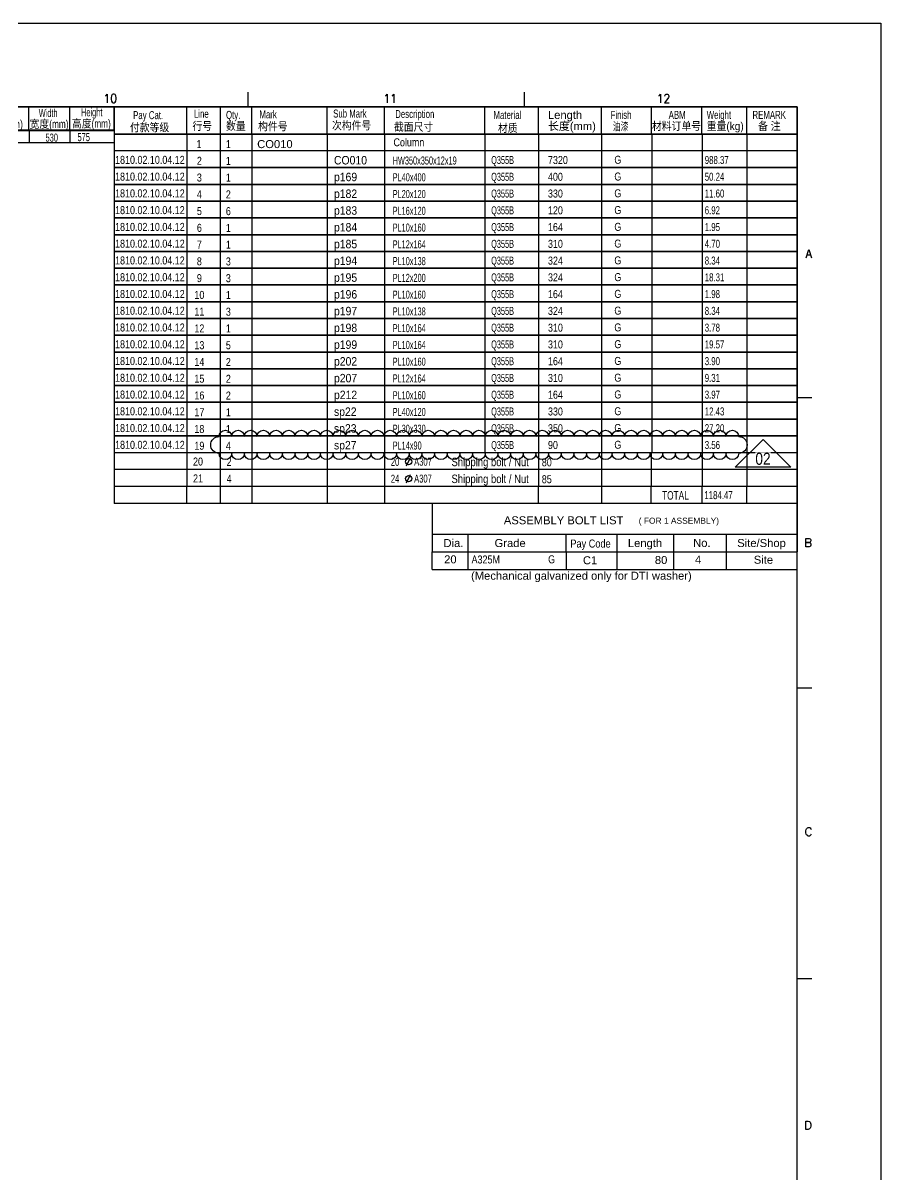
# Model space of a CAD drawing. Header units: millimetres. Extents: x -256 to 585, y -266 to 464.
# Drawn here: x 380.1 to 584.9, y 52.9 to 327.8 of the extents above; entities that cross this region are included whole.
import ezdxf

# ---------------------------------------------------------------- set-up
doc = ezdxf.new("R2010")
doc.units = ezdxf.units.MM
doc.styles.add('Arial', font='ARIAL.TTF', dxfattribs={"height": 0.2})
doc.styles.add('Arial Narrow', font='ARIALN.TTF', dxfattribs={"height": 0.2})

# ---------------------------------------------------------------- blocks, each defined once
blk = doc.blocks.new('Unknown-252070812-55923')
at = {"color": 7, "linetype": 'Continuous'}
for p, q in [((-256.15, 327.75), (584.85, 327.75)), ((584.85, 327.75), (584.85, -266.25)), ((399.99, 310.48), (400.23, 310.76)), ((400.23, 310.76), (400.23, 308.75)), ((401.45, 310.67), (401.29, 310.38)), ((401.69, 310.76), (401.45, 310.67)), ((401.86, 310.76), (401.69, 310.76)), ((402.1, 310.67), (401.86, 310.76)), ((402.26, 310.38), (402.1, 310.67)), ((433.83, 307.74), (433.83, 311.24)), ((466.79, 310.48), (467.03, 310.76)), ((467.03, 310.76), (467.03, 308.75)), ((468.41, 310.48), (468.66, 310.76)), ((468.66, 310.76), (468.66, 308.75)), ((499.83, 307.74), (499.83, 311.24)), ((531.99, 310.48), (532.24, 310.76)), ((532.24, 310.76), (532.24, 308.75)), ((533.38, 310.57), (533.46, 310.67)), ((533.46, 310.67), (533.62, 310.76)), ((533.62, 310.76), (533.95, 310.76)), ((533.95, 310.76), (534.11, 310.67)), ((534.11, 310.67), (534.19, 310.57)), ((399.82, 310.38), (399.99, 310.48)), ((401.29, 310.38), (401.21, 309.9)), ((401.21, 309.9), (401.21, 309.61)), ((401.21, 309.61), (401.29, 309.14)), ((401.29, 309.14), (401.45, 308.85)), ((401.45, 308.85), (401.69, 308.75)), ((401.69, 308.75), (401.86, 308.75)), ((401.86, 308.75), (402.1, 308.85)), ((402.1, 308.85), (402.26, 309.14)), ((402.35, 309.9), (402.26, 310.38)), ((402.26, 309.14), (402.35, 309.61)), ((402.35, 309.61), (402.35, 309.9)), ((466.62, 310.38), (466.79, 310.48)), ((468.25, 310.38), (468.41, 310.48)), ((531.83, 310.38), (531.99, 310.48)), ((534.03, 309.71), (533.21, 308.75)), ((533.21, 308.75), (534.35, 308.75)), ((533.3, 310.38), (533.38, 310.57)), ((533.3, 310.28), (533.3, 310.38)), ((534.19, 310), (534.03, 309.71)), ((534.19, 310.57), (534.27, 310.38)), ((534.27, 310.19), (534.19, 310)), ((534.27, 310.38), (534.27, 310.19)), ((-226.11, 307.74), (564.83, 307.74)), ((564.83, -246.9), (564.83, 307.74)), ((566.99, 271.75), (567.63, 273.75)), ((567.23, 272.42), (568.04, 272.42)), ((567.63, 273.75), (568.28, 271.75)), ((564.83, 238.4), (568.33, 238.4)), ((566.95, 202.75), (566.95, 204.77)), ((566.95, 204.77), (567.69, 204.77)), ((567.69, 203.81), (566.95, 203.81)), ((566.95, 203.81), (567.69, 203.81)), ((567.69, 204.77), (567.93, 204.68)), ((567.93, 203.91), (567.69, 203.81)), ((567.69, 203.81), (567.93, 203.72)), ((567.93, 204.68), (568.02, 204.58)), ((568.02, 204), (567.93, 203.91)), ((567.93, 203.72), (568.02, 203.62)), ((568.02, 204.58), (568.1, 204.39)), ((568.1, 204.2), (568.02, 204)), ((568.02, 203.62), (568.1, 203.43)), ((568.1, 204.39), (568.1, 204.2)), ((568.1, 203.43), (568.1, 203.14)), ((567.69, 202.75), (566.95, 202.75)), ((567.93, 202.85), (567.69, 202.75)), ((568.02, 202.95), (567.93, 202.85)), ((568.1, 203.14), (568.02, 202.95)), ((564.83, 169.08), (568.33, 169.08)), ((566.96, 135), (567.04, 135.29)), ((566.96, 134.52), (566.96, 135)), ((567.04, 135.29), (567.12, 135.49)), ((567.12, 135.49), (567.29, 135.68)), ((567.29, 135.68), (567.45, 135.77)), ((567.45, 135.77), (567.78, 135.77)), ((567.78, 135.77), (567.94, 135.68)), ((567.94, 135.68), (568.1, 135.49)), ((568.1, 135.49), (568.19, 135.29)), ((567.04, 134.23), (566.96, 134.52)), ((567.12, 134.04), (567.04, 134.23)), ((567.29, 133.85), (567.12, 134.04)), ((567.45, 133.75), (567.29, 133.85)), ((567.78, 133.75), (567.45, 133.75)), ((567.94, 133.85), (567.78, 133.75)), ((568.1, 134.04), (567.94, 133.85)), ((568.19, 134.23), (568.1, 134.04)), ((564.83, 99.75), (568.33, 99.75)), ((566.96, 63.75), (566.96, 65.75)), ((566.96, 65.75), (567.52, 65.75)), ((567.52, 63.75), (566.96, 63.75)), ((567.52, 65.75), (567.77, 65.66)), ((567.77, 63.85), (567.52, 63.75)), ((567.77, 65.66), (567.93, 65.47)), ((567.93, 64.04), (567.77, 63.85)), ((567.93, 65.47), (568.01, 65.27)), ((568.01, 64.23), (567.93, 64.04)), ((568.01, 65.27), (568.09, 64.99)), ((568.09, 64.51), (568.01, 64.23)), ((568.09, 64.99), (568.09, 64.51))]:
    blk.add_line(p, q, dxfattribs=at)
blk = doc.blocks.new('Cloud-252070812-54457')
at = {"color": 1, "linetype": 'Continuous'}
blk.add_lwpolyline([(426.92, 229.08, -1), (429.94, 229.08, -1), (432.97, 229.08, -1), (435.99, 229.08, -1), (439.02, 229.08, -1), (442.04, 229.08, -1), (445.07, 229.08, -1), (448.09, 229.08, -1), (451.12, 229.08, -1), (454.14, 229.08, -1), (457.16, 229.08, -1), (460.19, 229.08, -1), (463.21, 229.08, -1), (466.24, 229.08, -1), (469.26, 229.08, -1), (472.29, 229.08, -1), (475.31, 229.08, -1), (478.33, 229.08, -1), (481.36, 229.08, -1), (484.38, 229.08, -1), (487.41, 229.08, -1), (490.43, 229.08, -1), (493.46, 229.08, -1), (496.48, 229.08, -1), (499.51, 229.08, -1), (502.53, 229.08, -1), (505.55, 229.08, -1), (508.58, 229.08, -1), (511.6, 229.08, -1), (514.63, 229.08, -1), (517.65, 229.08, -1), (520.68, 229.08, -1), (523.7, 229.08, -1), (526.73, 229.08, -1), (529.75, 229.08, -1), (532.77, 229.08, -1), (535.8, 229.08, -1), (538.82, 229.08, -1), (541.85, 229.08, -1), (544.87, 229.08, -1), (547.9, 229.08, -1), (550.92, 229.08, -1), (550.92, 225.08, -1), (547.9, 225.08, -1), (544.87, 225.08, -1), (541.85, 225.08, -1), (538.82, 225.08, -1), (535.8, 225.08, -1), (532.77, 225.08, -1), (529.75, 225.08, -1), (526.73, 225.08, -1), (523.7, 225.08, -1), (520.68, 225.08, -1), (517.65, 225.08, -1), (514.63, 225.08, -1), (511.6, 225.08, -1), (508.58, 225.08, -1), (505.55, 225.08, -1), (502.53, 225.08, -1), (499.51, 225.08, -1), (496.48, 225.08, -1), (493.46, 225.08, -1), (490.43, 225.08, -1), (487.41, 225.08, -1), (484.38, 225.08, -1), (481.36, 225.08, -1), (478.33, 225.08, -1), (475.31, 225.08, -1), (472.29, 225.08, -1), (469.26, 225.08, -1), (466.24, 225.08, -1), (463.21, 225.08, -1), (460.19, 225.08, -1), (457.16, 225.08, -1), (454.14, 225.08, -1), (451.12, 225.08, -1), (448.09, 225.08, -1), (445.07, 225.08, -1), (442.04, 225.08, -1), (439.02, 225.08, -1), (435.99, 225.08, -1), (432.97, 225.08, -1), (429.94, 225.08, -1), (426.92, 225.08, -1), (426.92, 229.08)], format="xyb", close=True, dxfattribs=at)
blk = doc.blocks.new('Unknown-252070812-55926')
at = {"color": 7, "linetype": 'Continuous'}
for p, q in [((564.83, 307.74), (401.94, 307.74)), ((401.94, 301.25), (401.94, 307.74)), ((419.23, 301.25), (419.23, 307.74)), ((427.29, 301.25), (427.29, 307.74)), ((434.73, 301.25), (434.73, 307.74)), ((452.68, 301.25), (452.68, 307.74)), ((466.38, 301.25), (466.38, 307.74)), ((490.31, 301.25), (490.31, 307.74)), ((503.12, 301.25), (503.12, 307.74)), ((518.17, 301.25), (518.17, 307.74)), ((530.13, 301.25), (530.13, 307.74)), ((542.15, 301.25), (542.15, 307.74)), ((552.82, 301.25), (552.82, 307.74)), ((564.83, 307.74), (564.83, 301.25)), ((564.81, 301.25), (401.87, 301.25)), ((401.87, 301.25), (564.83, 301.24)), ((401.87, 301.25), (401.87, 297.25)), ((419.2, 301.25), (419.2, 297.25)), ((427.2, 301.25), (427.2, 297.25)), ((434.76, 301.25), (434.76, 297.25)), ((452.69, 301.25), (452.69, 297.25)), ((466.42, 301.25), (466.42, 297.25)), ((490.35, 301.25), (490.35, 297.25)), ((503.11, 301.25), (503.11, 297.25)), ((518.16, 301.25), (518.16, 297.25)), ((530.16, 301.25), (530.16, 297.25)), ((542.16, 301.25), (542.16, 297.25)), ((552.83, 301.25), (552.83, 297.25)), ((564.83, 301.25), (564.83, 297.25)), ((564.81, 297.25), (401.87, 297.25)), ((564.82, 297.25), (401.87, 297.25)), ((401.87, 297.25), (401.87, 293.25)), ((419.2, 297.25), (419.2, 293.25)), ((419.2, 297.25), (419.2, 293.25)), ((427.2, 297.25), (427.2, 293.25)), ((434.76, 297.25), (434.76, 293.25)), ((452.69, 297.25), (452.69, 293.25)), ((466.42, 297.25), (466.42, 293.25)), ((490.36, 297.25), (490.36, 293.25)), ((503.11, 297.25), (503.11, 293.25)), ((518.16, 297.25), (518.16, 293.25)), ((530.16, 297.25), (530.16, 293.25)), ((542.16, 297.25), (542.16, 293.25)), ((552.83, 297.25), (552.83, 293.25)), ((564.83, 297.25), (564.83, 293.25)), ((401.87, 293.25), (564.83, 293.25)), ((564.82, 293.25), (401.87, 293.25)), ((401.87, 293.25), (401.87, 289.25)), ((419.2, 293.25), (419.2, 289.25)), ((419.2, 293.25), (419.2, 289.25)), ((427.2, 293.25), (427.2, 289.25)), ((434.76, 293.25), (434.76, 289.25)), ((452.69, 293.25), (452.69, 289.25)), ((466.42, 293.25), (466.42, 289.25)), ((490.36, 293.25), (490.36, 289.25)), ((503.11, 293.25), (503.11, 289.25)), ((518.16, 293.25), (518.16, 289.25)), ((530.16, 293.25), (530.16, 289.25)), ((542.16, 293.25), (542.16, 289.25)), ((552.83, 293.25), (552.83, 289.25)), ((564.83, 293.25), (564.83, 289.25)), ((401.87, 289.25), (564.83, 289.25)), ((564.82, 289.25), (401.87, 289.25)), ((401.87, 289.25), (401.87, 285.25)), ((419.2, 289.25), (419.2, 285.25)), ((419.2, 289.25), (419.2, 285.25)), ((427.2, 289.25), (427.2, 285.25)), ((434.76, 289.25), (434.76, 285.25)), ((452.69, 289.25), (452.69, 285.25)), ((466.42, 289.25), (466.42, 285.25)), ((490.36, 289.25), (490.36, 285.25)), ((503.11, 289.25), (503.11, 285.25)), ((518.16, 289.25), (518.16, 285.25)), ((530.16, 289.25), (530.16, 285.25)), ((542.16, 289.25), (542.16, 285.25)), ((552.83, 289.25), (552.83, 285.25)), ((564.83, 289.25), (564.83, 285.25)), ((401.87, 285.25), (564.83, 285.25)), ((564.82, 285.25), (401.87, 285.25)), ((401.87, 285.25), (401.87, 281.25)), ((419.2, 285.25), (419.2, 281.25)), ((419.2, 285.25), (419.2, 281.25)), ((427.2, 285.25), (427.2, 281.25)), ((434.76, 285.25), (434.76, 281.25)), ((452.69, 285.25), (452.69, 281.25)), ((466.42, 285.25), (466.42, 281.25)), ((490.36, 285.25), (490.36, 281.25)), ((503.11, 285.25), (503.11, 281.25)), ((518.16, 285.25), (518.16, 281.25)), ((530.16, 285.25), (530.16, 281.25)), ((542.16, 285.25), (542.16, 281.25)), ((552.83, 285.25), (552.83, 281.25)), ((564.83, 285.25), (564.83, 281.25)), ((401.87, 281.25), (564.83, 281.25)), ((564.82, 281.25), (401.87, 281.25)), ((401.87, 281.25), (401.87, 277.25)), ((419.2, 281.25), (419.2, 277.25)), ((419.2, 281.25), (419.2, 277.25)), ((427.2, 281.25), (427.2, 277.25)), ((434.76, 281.25), (434.76, 277.25)), ((452.69, 281.25), (452.69, 277.25)), ((466.42, 281.25), (466.42, 277.25)), ((490.36, 281.25), (490.36, 277.25)), ((503.11, 281.25), (503.11, 277.25)), ((518.16, 281.25), (518.16, 277.25)), ((530.16, 281.25), (530.16, 277.25)), ((542.16, 281.25), (542.16, 277.25)), ((552.83, 281.25), (552.83, 277.25)), ((564.83, 281.25), (564.83, 277.25)), ((401.87, 277.25), (564.83, 277.25)), ((564.82, 277.25), (401.87, 277.25)), ((401.87, 277.25), (401.87, 273.25)), ((419.2, 277.25), (419.2, 273.25)), ((419.2, 277.25), (419.2, 273.25)), ((427.2, 277.25), (427.2, 273.25)), ((434.76, 277.25), (434.76, 273.25)), ((452.69, 277.25), (452.69, 273.25)), ((466.42, 277.25), (466.42, 273.25)), ((490.36, 277.25), (490.36, 273.25)), ((503.11, 277.25), (503.11, 273.25)), ((518.16, 277.25), (518.16, 273.25)), ((530.16, 277.25), (530.16, 273.25)), ((542.16, 277.25), (542.16, 273.25)), ((552.83, 277.25), (552.83, 273.25)), ((564.83, 277.25), (564.83, 273.25)), ((401.87, 273.25), (564.83, 273.25)), ((564.82, 273.25), (401.87, 273.25)), ((401.87, 273.25), (401.87, 269.25)), ((419.2, 273.25), (419.2, 269.25)), ((419.2, 273.25), (419.2, 269.25)), ((427.2, 273.25), (427.2, 269.25)), ((434.76, 273.25), (434.76, 269.25)), ((452.69, 273.25), (452.69, 269.25)), ((466.42, 273.25), (466.42, 269.25)), ((490.36, 273.25), (490.36, 269.25)), ((503.11, 273.25), (503.11, 269.25)), ((518.16, 273.25), (518.16, 269.25)), ((530.16, 273.25), (530.16, 269.25)), ((542.16, 273.25), (542.16, 269.25)), ((552.83, 273.25), (552.83, 269.25)), ((564.83, 273.25), (564.83, 269.25)), ((401.87, 269.25), (564.83, 269.25)), ((564.82, 269.25), (401.87, 269.25)), ((401.87, 269.25), (401.87, 265.25)), ((419.2, 269.25), (419.2, 265.25)), ((419.2, 269.25), (419.2, 265.25)), ((427.2, 269.25), (427.2, 265.25)), ((434.76, 269.25), (434.76, 265.25)), ((452.69, 269.25), (452.69, 265.25)), ((466.42, 269.25), (466.42, 265.25)), ((490.36, 269.25), (490.36, 265.25)), ((503.11, 269.25), (503.11, 265.25)), ((518.16, 269.25), (518.16, 265.25)), ((530.16, 269.25), (530.16, 265.25)), ((542.16, 269.25), (542.16, 265.25)), ((552.83, 269.25), (552.83, 265.25)), ((564.83, 269.25), (564.83, 265.25)), ((401.87, 265.25), (564.83, 265.25)), ((564.82, 265.25), (401.87, 265.25)), ((401.87, 265.25), (401.87, 261.25)), ((419.2, 265.25), (419.2, 261.25)), ((419.2, 265.25), (419.2, 261.25)), ((427.2, 265.25), (427.2, 261.25)), ((434.76, 265.25), (434.76, 261.25)), ((452.69, 265.25), (452.69, 261.25)), ((466.42, 265.25), (466.42, 261.25)), ((490.36, 265.25), (490.36, 261.25)), ((503.11, 265.25), (503.11, 261.25)), ((518.16, 265.25), (518.16, 261.25)), ((530.16, 265.25), (530.16, 261.25)), ((542.16, 265.25), (542.16, 261.25)), ((552.83, 265.25), (552.83, 261.25)), ((564.83, 265.25), (564.83, 261.25)), ((401.87, 261.25), (564.83, 261.25)), ((564.82, 261.25), (401.87, 261.25)), ((401.87, 261.25), (401.87, 257.25)), ((419.2, 261.25), (419.2, 257.25)), ((419.2, 261.25), (419.2, 257.25)), ((427.2, 261.25), (427.2, 257.25)), ((434.76, 261.25), (434.76, 257.25)), ((452.69, 261.25), (452.69, 257.25)), ((466.42, 261.25), (466.42, 257.25)), ((490.36, 261.25), (490.36, 257.25)), ((503.11, 261.25), (503.11, 257.25)), ((518.16, 261.25), (518.16, 257.25)), ((530.16, 261.25), (530.16, 257.25)), ((542.16, 261.25), (542.16, 257.25)), ((552.83, 261.25), (552.83, 257.25)), ((564.83, 261.25), (564.83, 257.25)), ((401.87, 257.25), (564.83, 257.25)), ((564.82, 257.25), (401.87, 257.25)), ((401.87, 257.25), (401.87, 253.25)), ((419.2, 257.25), (419.2, 253.25)), ((419.2, 257.25), (419.2, 253.25)), ((427.2, 257.25), (427.2, 253.25)), ((434.76, 257.25), (434.76, 253.25)), ((452.69, 257.25), (452.69, 253.25)), ((466.42, 257.25), (466.42, 253.25)), ((490.36, 257.25), (490.36, 253.25)), ((503.11, 257.25), (503.11, 253.25)), ((518.16, 257.25), (518.16, 253.25)), ((530.16, 257.25), (530.16, 253.25)), ((542.16, 257.25), (542.16, 253.25)), ((552.83, 257.25), (552.83, 253.25)), ((564.83, 257.25), (564.83, 253.25)), ((401.87, 253.25), (564.83, 253.25)), ((564.82, 253.25), (401.87, 253.25)), ((401.87, 253.25), (401.87, 249.25)), ((419.2, 253.25), (419.2, 249.25)), ((419.2, 253.25), (419.2, 249.25)), ((427.2, 253.25), (427.2, 249.25)), ((434.76, 253.25), (434.76, 249.25)), ((452.69, 253.25), (452.69, 249.25)), ((466.42, 253.25), (466.42, 249.25)), ((490.36, 253.25), (490.36, 249.25)), ((503.11, 253.25), (503.11, 249.25)), ((518.16, 253.25), (518.16, 249.25)), ((530.16, 253.25), (530.16, 249.25)), ((542.16, 253.25), (542.16, 249.25)), ((552.83, 253.25), (552.83, 249.25)), ((564.83, 253.25), (564.83, 249.25)), ((401.87, 249.25), (564.83, 249.25)), ((564.82, 249.25), (401.87, 249.25)), ((401.87, 249.25), (401.87, 245.25)), ((419.2, 249.25), (419.2, 245.25)), ((419.2, 249.25), (419.2, 245.25)), ((427.2, 249.25), (427.2, 245.25)), ((434.76, 249.25), (434.76, 245.25)), ((452.69, 249.25), (452.69, 245.25)), ((466.42, 249.25), (466.42, 245.25)), ((490.36, 249.25), (490.36, 245.25)), ((503.11, 249.25), (503.11, 245.25)), ((518.16, 249.25), (518.16, 245.25)), ((530.16, 249.25), (530.16, 245.25)), ((542.16, 249.25), (542.16, 245.25)), ((552.83, 249.25), (552.83, 245.25)), ((564.83, 249.25), (564.83, 245.25)), ((401.87, 245.25), (564.83, 245.25)), ((564.82, 245.25), (401.87, 245.25)), ((401.87, 245.25), (401.87, 241.25)), ((419.2, 245.25), (419.2, 241.25)), ((419.2, 245.25), (419.2, 241.25)), ((427.2, 245.25), (427.2, 241.25)), ((434.76, 245.25), (434.76, 241.25)), ((452.69, 245.25), (452.69, 241.25)), ((466.42, 245.25), (466.42, 241.25)), ((490.36, 245.25), (490.36, 241.25)), ((503.11, 245.25), (503.11, 241.25)), ((518.16, 245.25), (518.16, 241.25)), ((530.16, 245.25), (530.16, 241.25)), ((542.16, 245.25), (542.16, 241.25)), ((552.83, 245.25), (552.83, 241.25)), ((564.83, 245.25), (564.83, 241.25)), ((401.87, 241.25), (564.83, 241.25)), ((564.82, 241.25), (401.87, 241.25)), ((401.87, 241.25), (401.87, 237.25)), ((419.2, 241.25), (419.2, 237.25)), ((419.2, 241.25), (419.2, 237.25)), ((427.2, 241.25), (427.2, 237.25)), ((434.76, 241.25), (434.76, 237.25)), ((452.69, 241.25), (452.69, 237.25)), ((466.42, 241.25), (466.42, 237.25)), ((490.36, 241.25), (490.36, 237.25)), ((503.11, 241.25), (503.11, 237.25)), ((518.16, 241.25), (518.16, 237.25)), ((530.16, 241.25), (530.16, 237.25)), ((542.16, 241.25), (542.16, 237.25)), ((552.83, 241.25), (552.83, 237.25)), ((564.83, 241.25), (564.83, 237.25)), ((401.87, 237.25), (564.83, 237.25)), ((564.82, 237.25), (401.87, 237.25)), ((401.87, 237.25), (401.87, 233.25)), ((419.2, 237.25), (419.2, 233.25)), ((419.2, 237.25), (419.2, 233.25)), ((427.2, 237.25), (427.2, 233.25)), ((434.76, 237.25), (434.76, 233.25)), ((452.69, 237.25), (452.69, 233.25)), ((466.42, 237.25), (466.42, 233.25)), ((490.36, 237.25), (490.36, 233.25)), ((503.11, 237.25), (503.11, 233.25)), ((518.16, 237.25), (518.16, 233.25)), ((530.16, 237.25), (530.16, 233.25)), ((542.16, 237.25), (542.16, 233.25)), ((552.83, 237.25), (552.83, 233.25)), ((564.83, 237.25), (564.83, 233.25)), ((401.87, 233.25), (564.83, 233.25)), ((564.82, 233.25), (401.87, 233.25)), ((401.87, 233.25), (401.87, 229.25)), ((419.2, 233.25), (419.2, 229.25)), ((419.2, 233.25), (419.2, 229.25)), ((427.2, 233.25), (427.2, 229.25)), ((434.76, 233.25), (434.76, 229.25)), ((452.69, 233.25), (452.69, 229.25)), ((466.42, 233.25), (466.42, 229.25)), ((490.36, 233.25), (490.36, 229.25)), ((503.11, 233.25), (503.11, 229.25)), ((518.16, 233.25), (518.16, 229.25)), ((530.16, 233.25), (530.16, 229.25)), ((542.16, 233.25), (542.16, 229.25)), ((552.83, 233.25), (552.83, 229.25)), ((564.83, 233.25), (564.83, 229.25)), ((401.87, 229.25), (564.83, 229.25)), ((564.82, 229.25), (401.87, 229.25)), ((401.87, 229.25), (401.87, 225.25)), ((419.2, 229.25), (419.2, 225.25)), ((419.2, 229.25), (419.2, 225.25)), ((427.2, 229.25), (427.2, 225.25)), ((434.76, 229.25), (434.76, 225.25)), ((452.69, 229.25), (452.69, 225.25)), ((466.42, 229.25), (466.42, 225.25)), ((490.36, 229.25), (490.36, 225.25)), ((503.11, 229.25), (503.11, 225.25)), ((518.16, 229.25), (518.16, 225.25)), ((530.16, 229.25), (530.16, 225.25)), ((542.16, 229.25), (542.16, 225.25)), ((552.83, 229.25), (552.83, 225.25)), ((564.83, 229.25), (564.83, 225.25)), ((401.87, 225.25), (564.83, 225.25)), ((401.87, 225.25), (401.87, 221.22)), ((419.2, 225.25), (419.2, 221.22)), ((427.2, 225.25), (427.2, 221.22)), ((434.76, 225.25), (434.76, 221.22)), ((452.69, 225.25), (452.69, 221.22)), ((466.42, 225.25), (466.42, 221.22)), ((471.67, 222.07), (472.59, 224.09)), ((503.11, 225.25), (503.11, 221.22)), ((518.16, 225.25), (518.16, 221.22)), ((530.01, 225.22), (530.01, 221.22)), ((542.16, 225.25), (542.16, 221.22)), ((552.83, 225.25), (552.83, 221.22)), ((564.83, 225.25), (564.83, 221.22)), ((564.83, 221.22), (401.87, 221.22)), ((401.87, 221.22), (401.87, 217.19)), ((419.2, 221.22), (419.2, 217.19)), ((427.2, 221.22), (427.2, 217.19)), ((434.76, 221.22), (434.76, 217.19)), ((452.69, 221.22), (452.69, 217.19)), ((466.42, 221.22), (466.42, 217.19)), ((471.67, 218.04), (472.59, 220.06)), ((503.11, 221.22), (503.11, 217.19)), ((518.16, 221.22), (518.16, 217.19)), ((530.01, 221.19), (530.01, 217.19)), ((542.16, 221.22), (542.16, 217.19)), ((552.83, 221.22), (552.83, 217.19)), ((564.83, 221.22), (564.83, 217.19)), ((401.86, 217.19), (401.86, 213.11)), ((564.76, 217.19), (401.86, 217.19)), ((564.83, 217.19), (401.87, 217.19)), ((419.19, 217.19), (419.19, 213.11)), ((427.19, 217.19), (427.19, 213.11)), ((434.78, 217.18), (434.78, 213.11)), ((452.74, 217.18), (452.74, 213.11)), ((466.41, 217.18), (466.41, 213.11)), ((503.07, 217.19), (503.07, 213.11)), ((518.15, 217.18), (518.15, 213.11)), ((529.97, 217.19), (529.97, 213.19)), ((542.15, 217.19), (542.15, 213.11)), ((552.81, 217.19), (552.81, 213.11)), ((564.83, 217.19), (564.83, 213.11)), ((564.75, 213.11), (401.86, 213.11))]:
    blk.add_line(p, q, dxfattribs=at)
for centre in [(472.15, 223.07), (472.15, 219.04)]:
    blk.add_circle(centre, 0.749, dxfattribs=at)
at = {"color": 3, "style": 'Arial'}
for s, height, width, p in [('Pay Cat.', 1.91, 0.7, (406.42, 304.82)), ('Line', 1.91, 0.7, (420.92, 305.14)), ('Qty.', 1.91, 0.7, (428.58, 304.88)), ('Mark', 1.91, 0.7, (436.55, 305)), ('Sub Mark', 1.91, 0.7, (454.14, 305.2)), ('Description', 1.9102, 0.7, (468.95, 305.09)), ('ABM', 1.91, 0.7, (534.2, 304.88)), ('Weight', 1.91, 0.7, (543.28, 304.88)), ('REMARK', 1.91, 0.7, (554.2, 304.88)), ('行号', 1.91, 0.9, (420.58, 302.21)), ('数量', 1.91, 0.9, (428.58, 302.21)), ('构件号', 1.91, 0.9, (436.23, 302.15)), ('次构件号', 1.91, 0.9, (453.87, 302.36)), ('截面尺寸', 1.91, 0.9, (468.65, 302.02)), ('材料订单号', 1.91, 0.9, (530.2, 302.21)), ('重量(kg)', 1.91, 0.9, (543.28, 302.21)), ('备 注', 1.91, 0.9, (555.54, 302.21))]:
    blk.add_text(s, height=height, dxfattribs=dict(at, width=width)).set_placement(p)
at = {"color": 3, "linetype": 'Continuous'}
for s, height, style, width, p in [('Material', 1.91, 'Arial', 0.7, (492.4, 304.86)), ('Finish', 1.91, 'Arial', 0.7, (520.34, 304.87)), ('付款等级', 1.91, 'Arial', 0.9, (405.66, 301.91)), ('材质', 1.91, 'Arial', 0.9, (493.47, 301.74)), ('油漆', 1.91, 'Arial', 0.7, (520.88, 302.13)), ('1', 1.91, 'Arial', 0.8, (421.54, 297.91)), ('1', 1.91, 'Arial', 0.8, (428.54, 297.91)), ('Column', 1.91, 'Arial', 0.8, (468.54, 298.34)), ('1810.02.10.04.12', 1.9102, 'Arial', 0.8, (402.11, 294.15)), ('2', 1.91, 'Arial', 0.8, (421.63, 293.93)), ('1', 1.91, 'Arial', 0.8, (428.54, 293.91)), ('CO010', 2.022, 'Arial', 0.88, (454.34, 294.01)), ('HW350x350x12x19', 1.9089, 'Arial Narrow', 0.8, (468.35, 293.99)), ('Q355B', 1.91, 'Arial', 0.6, (491.85, 294.11)), ('7320', 1.91, 'Arial', 0.8, (505.4, 294.11)), ('G', 1.91, 'Arial', 0.8, (521.24, 294.17)), ('988.37', 1.91, 'Arial', 0.7, (542.81, 294.12)), ('1810.02.10.04.12', 1.9102, 'Arial', 0.8, (402.11, 290.15)), ('3', 1.91, 'Arial', 0.8, (421.63, 289.93)), ('1', 1.91, 'Arial', 0.8, (428.54, 289.91)), ('p169', 2.022, 'Arial', 0.88, (454.34, 290.01)), ('PL40x400', 1.909, 'Arial Narrow', 0.8, (468.35, 289.99)), ('Q355B', 1.91, 'Arial', 0.6, (491.85, 290.11)), ('400', 1.91, 'Arial', 0.8, (505.4, 290.11)), ('G', 1.91, 'Arial', 0.8, (521.24, 290.17)), ('50.24', 1.91, 'Arial', 0.7, (542.81, 290.12)), ('1810.02.10.04.12', 1.9102, 'Arial', 0.8, (402.11, 286.15)), ('4', 1.91, 'Arial', 0.8, (421.63, 285.93)), ('2', 1.91, 'Arial', 0.8, (428.54, 285.91)), ('p182', 2.022, 'Arial', 0.88, (454.34, 286.01)), ('PL20x120', 1.909, 'Arial Narrow', 0.8, (468.35, 285.99)), ('Q355B', 1.91, 'Arial', 0.6, (491.85, 286.11)), ('330', 1.91, 'Arial', 0.8, (505.4, 286.11)), ('G', 1.91, 'Arial', 0.8, (521.24, 286.17)), ('11.60', 1.91, 'Arial', 0.7, (542.81, 286.12)), ('1810.02.10.04.12', 1.9102, 'Arial', 0.8, (402.11, 282.15)), ('5', 1.91, 'Arial', 0.8, (421.63, 281.93)), ('6', 1.91, 'Arial', 0.8, (428.54, 281.91)), ('p183', 2.022, 'Arial', 0.88, (454.34, 282.01)), ('PL16x120', 1.909, 'Arial Narrow', 0.8, (468.35, 281.99)), ('Q355B', 1.91, 'Arial', 0.6, (491.85, 282.11)), ('120', 1.91, 'Arial', 0.8, (505.4, 282.11)), ('G', 1.91, 'Arial', 0.8, (521.24, 282.17)), ('6.92', 1.91, 'Arial', 0.7, (542.81, 282.12)), ('1810.02.10.04.12', 1.9102, 'Arial', 0.8, (402.11, 278.15)), ('6', 1.91, 'Arial', 0.8, (421.63, 277.93)), ('1', 1.91, 'Arial', 0.8, (428.54, 277.91)), ('p184', 2.022, 'Arial', 0.88, (454.34, 278.01)), ('PL10x160', 1.909, 'Arial Narrow', 0.8, (468.35, 277.99)), ('Q355B', 1.91, 'Arial', 0.6, (491.85, 278.11)), ('164', 1.91, 'Arial', 0.8, (505.4, 278.11)), ('G', 1.91, 'Arial', 0.8, (521.24, 278.17)), ('1.95', 1.91, 'Arial', 0.7, (542.81, 278.12)), ('1810.02.10.04.12', 1.9102, 'Arial', 0.8, (402.11, 274.15)), ('7', 1.91, 'Arial', 0.8, (421.63, 273.93)), ('1', 1.91, 'Arial', 0.8, (428.54, 273.91)), ('p185', 2.022, 'Arial', 0.88, (454.34, 274.01)), ('PL12x164', 1.909, 'Arial Narrow', 0.8, (468.35, 273.99)), ('Q355B', 1.91, 'Arial', 0.6, (491.85, 274.11)), ('310', 1.91, 'Arial', 0.8, (505.4, 274.11)), ('G', 1.91, 'Arial', 0.8, (521.24, 274.17)), ('4.70', 1.91, 'Arial', 0.7, (542.81, 274.12)), ('1810.02.10.04.12', 1.9102, 'Arial', 0.8, (402.11, 270.15)), ('8', 1.91, 'Arial', 0.8, (421.63, 269.93)), ('3', 1.91, 'Arial', 0.8, (428.54, 269.91)), ('p194', 2.022, 'Arial', 0.88, (454.34, 270.01)), ('PL10x138', 1.909, 'Arial Narrow', 0.8, (468.35, 269.99)), ('Q355B', 1.91, 'Arial', 0.6, (491.85, 270.11)), ('324', 1.91, 'Arial', 0.8, (505.4, 270.11)), ('G', 1.91, 'Arial', 0.8, (521.24, 270.17)), ('8.34', 1.91, 'Arial', 0.7, (542.81, 270.12)), ('1810.02.10.04.12', 1.9102, 'Arial', 0.8, (402.11, 266.15)), ('9', 1.91, 'Arial', 0.8, (421.63, 265.93)), ('3', 1.91, 'Arial', 0.8, (428.54, 265.91)), ('p195', 2.022, 'Arial', 0.88, (454.34, 266.01)), ('PL12x200', 1.909, 'Arial Narrow', 0.8, (468.35, 265.99)), ('Q355B', 1.91, 'Arial', 0.6, (491.85, 266.11)), ('324', 1.91, 'Arial', 0.8, (505.4, 266.11)), ('G', 1.91, 'Arial', 0.8, (521.24, 266.17)), ('18.31', 1.91, 'Arial', 0.7, (542.81, 266.12)), ('1810.02.10.04.12', 1.9102, 'Arial', 0.8, (402.11, 262.15)), ('p196', 2.022, 'Arial', 0.88, (454.34, 262.01)), ('PL10x160', 1.909, 'Arial Narrow', 0.8, (468.35, 261.99)), ('Q355B', 1.91, 'Arial', 0.6, (491.85, 262.11)), ('164', 1.91, 'Arial', 0.8, (505.4, 262.11)), ('G', 1.91, 'Arial', 0.8, (521.24, 262.17)), ('1.98', 1.91, 'Arial', 0.7, (542.81, 262.12)), ('10', 1.91, 'Arial', 0.8, (421.04, 261.93)), ('1', 1.91, 'Arial', 0.8, (428.54, 261.91)), ('1810.02.10.04.12', 1.9102, 'Arial', 0.8, (402.11, 258.15)), ('11', 1.91, 'Arial', 0.8, (421.04, 257.93)), ('3', 1.91, 'Arial', 0.8, (428.54, 257.91)), ('p197', 2.022, 'Arial', 0.88, (454.34, 258.01)), ('PL10x138', 1.909, 'Arial Narrow', 0.8, (468.35, 257.99)), ('Q355B', 1.91, 'Arial', 0.6, (491.85, 258.11)), ('324', 1.91, 'Arial', 0.8, (505.4, 258.11)), ('G', 1.91, 'Arial', 0.8, (521.24, 258.17)), ('8.34', 1.91, 'Arial', 0.7, (542.81, 258.12)), ('1810.02.10.04.12', 1.9102, 'Arial', 0.8, (402.11, 254.15)), ('12', 1.91, 'Arial', 0.8, (421.04, 253.93)), ('1', 1.91, 'Arial', 0.8, (428.54, 253.91)), ('p198', 2.022, 'Arial', 0.88, (454.34, 254.01)), ('PL10x164', 1.909, 'Arial Narrow', 0.8, (468.35, 253.99)), ('Q355B', 1.91, 'Arial', 0.6, (491.85, 254.11)), ('310', 1.91, 'Arial', 0.8, (505.4, 254.11)), ('G', 1.91, 'Arial', 0.8, (521.24, 254.17)), ('3.78', 1.91, 'Arial', 0.7, (542.81, 254.12)), ('1810.02.10.04.12', 1.9102, 'Arial', 0.8, (402.11, 250.15)), ('13', 1.91, 'Arial', 0.8, (421.04, 249.93)), ('5', 1.91, 'Arial', 0.8, (428.54, 249.91)), ('p199', 2.022, 'Arial', 0.88, (454.34, 250.01)), ('PL10x164', 1.909, 'Arial Narrow', 0.8, (468.35, 249.99)), ('Q355B', 1.91, 'Arial', 0.6, (491.85, 250.11)), ('310', 1.91, 'Arial', 0.8, (505.4, 250.11)), ('G', 1.91, 'Arial', 0.8, (521.24, 250.17)), ('19.57', 1.91, 'Arial', 0.7, (542.81, 250.12)), ('1810.02.10.04.12', 1.9102, 'Arial', 0.8, (402.11, 246.15)), ('14', 1.91, 'Arial', 0.8, (421.04, 245.93)), ('2', 1.91, 'Arial', 0.8, (428.54, 245.91)), ('p202', 2.022, 'Arial', 0.88, (454.34, 246.01)), ('PL10x160', 1.909, 'Arial Narrow', 0.8, (468.35, 245.99)), ('Q355B', 1.91, 'Arial', 0.6, (491.85, 246.11)), ('164', 1.91, 'Arial', 0.8, (505.4, 246.11)), ('G', 1.91, 'Arial', 0.8, (521.24, 246.17)), ('3.90', 1.91, 'Arial', 0.7, (542.81, 246.12)), ('1810.02.10.04.12', 1.9102, 'Arial', 0.8, (402.11, 242.15)), ('15', 1.91, 'Arial', 0.8, (421.04, 241.93)), ('2', 1.91, 'Arial', 0.8, (428.54, 241.91)), ('p207', 2.022, 'Arial', 0.88, (454.34, 242.01)), ('PL12x164', 1.909, 'Arial Narrow', 0.8, (468.35, 241.99)), ('Q355B', 1.91, 'Arial', 0.6, (491.85, 242.11)), ('310', 1.91, 'Arial', 0.8, (505.4, 242.11)), ('G', 1.91, 'Arial', 0.8, (521.24, 242.17)), ('9.31', 1.91, 'Arial', 0.7, (542.81, 242.12)), ('1810.02.10.04.12', 1.9102, 'Arial', 0.8, (402.11, 238.15)), ('16', 1.91, 'Arial', 0.8, (421.04, 237.93)), ('2', 1.91, 'Arial', 0.8, (428.54, 237.91)), ('p212', 2.022, 'Arial', 0.88, (454.34, 238.01)), ('PL10x160', 1.909, 'Arial Narrow', 0.8, (468.35, 237.99)), ('Q355B', 1.91, 'Arial', 0.6, (491.85, 238.11)), ('164', 1.91, 'Arial', 0.8, (505.4, 238.11)), ('G', 1.91, 'Arial', 0.8, (521.24, 238.17)), ('3.97', 1.91, 'Arial', 0.7, (542.81, 238.12)), ('1810.02.10.04.12', 1.9102, 'Arial', 0.8, (402.11, 234.15)), ('17', 1.91, 'Arial', 0.8, (421.04, 233.93)), ('1', 1.91, 'Arial', 0.8, (428.54, 233.91)), ('sp22', 2.022, 'Arial', 0.88, (454.34, 234.01)), ('PL40x120', 1.909, 'Arial Narrow', 0.8, (468.35, 233.99)), ('Q355B', 1.91, 'Arial', 0.6, (491.85, 234.11)), ('330', 1.91, 'Arial', 0.8, (505.4, 234.11)), ('G', 1.91, 'Arial', 0.8, (521.24, 234.17)), ('12.43', 1.91, 'Arial', 0.7, (542.81, 234.12)), ('1810.02.10.04.12', 1.9102, 'Arial', 0.8, (402.11, 230.15)), ('18', 1.91, 'Arial', 0.8, (421.04, 229.93)), ('1', 1.91, 'Arial', 0.8, (428.54, 229.91)), ('sp23', 2.022, 'Arial', 0.88, (454.34, 230.01)), ('PL30x330', 1.909, 'Arial Narrow', 0.8, (468.35, 229.99)), ('Q355B', 1.91, 'Arial', 0.6, (491.85, 230.11)), ('350', 1.91, 'Arial', 0.8, (505.4, 230.11)), ('G', 1.91, 'Arial', 0.8, (521.24, 230.17)), ('27.20', 1.91, 'Arial', 0.7, (542.81, 230.12)), ('1810.02.10.04.12', 1.9102, 'Arial', 0.8, (402.11, 226.15)), ('19', 1.91, 'Arial', 0.8, (421.04, 225.93)), ('4', 1.91, 'Arial', 0.8, (428.54, 225.91)), ('sp27', 2.022, 'Arial', 0.88, (454.34, 226.01)), ('PL14x90', 1.909, 'Arial Narrow', 0.8, (468.35, 225.99)), ('Q355B', 1.91, 'Arial', 0.6, (491.85, 226.11)), ('90', 1.91, 'Arial', 0.8, (505.4, 226.11)), ('G', 1.91, 'Arial', 0.8, (521.24, 226.17)), ('3.56', 1.91, 'Arial', 0.7, (542.81, 226.12)), ('20', 1.91, 'Arial', 0.8, (420.71, 222.16)), ('2', 1.91, 'Arial', 0.8, (428.73, 222.09)), ('20', 1.91, 'Arial', 0.65, (467.91, 222.09)), ('A307', 1.91, 'Arial', 0.65, (473.47, 222.12)), ('Shipping bolt / Nut', 2.0216, 'Arial', 0.8, (482.38, 222.01)), ('80', 1.91, 'Arial', 0.8, (503.93, 221.97)), ('21', 1.91, 'Arial', 0.8, (420.71, 218.13)), ('4', 1.91, 'Arial', 0.8, (428.73, 218.06)), ('24', 1.91, 'Arial', 0.65, (467.91, 218.06)), ('A307', 1.91, 'Arial', 0.65, (473.47, 218.09)), ('Shipping bolt / Nut', 2.0216, 'Arial', 0.8, (482.38, 217.98)), ('85', 1.91, 'Arial', 0.8, (503.93, 217.94)), ('TOTAL', 2.022, 'Arial', 0.7, (532.63, 214.03)), ('1184.47', 1.91, 'Arial', 0.7, (542.72, 214.14))]:
    blk.add_text(s, height=height, dxfattribs=dict(at, style=style, width=width)).set_placement(p)
at = {"color": 3, "style": 'Arial'}
for s, p in [('Length', (505.4, 304.87)), ('长度(mm)', (505.4, 302.2))]:
    blk.add_text(s, height=1.91, dxfattribs=at).set_placement(p)
at = {"color": 3, "linetype": 'Continuous', "style": 'Arial'}
blk.add_text('CO010', height=1.91, dxfattribs=at).set_placement((436.02, 297.91))
blk = doc.blocks.new('Unknown-252070812-55928')
at = {"color": 7, "linetype": 'Continuous'}
for p, q in [((477.73, 213.11), (477.73, 201.57)), ((564.83, 213.11), (564.83, 201.57)), ((477.73, 205.76), (564.83, 205.76)), ((486.34, 201.57), (486.34, 205.76)), ((509.75, 201.57), (509.75, 205.77)), ((521.91, 201.57), (521.91, 205.76)), ((535.33, 205.76), (535.33, 201.57)), ((547.9, 205.76), (547.9, 201.57)), ((477.73, 201.57), (564.83, 201.57)), ((477.74, 197.37), (477.74, 201.57)), ((486.34, 197.36), (486.34, 201.55)), ((509.79, 197.36), (509.79, 201.55)), ((521.91, 197.36), (521.91, 201.55)), ((535.33, 201.55), (535.33, 197.36)), ((547.9, 201.55), (547.9, 197.36)), ((564.82, 201.55), (564.82, 197.36)), ((477.73, 197.36), (564.83, 197.36))]:
    blk.add_line(p, q, dxfattribs=at)
at = {"color": 7, "style": 'Arial'}
blk.add_text('ASSEMBLY BOLT LIST', height=1.9143, dxfattribs=at).set_placement((494.87, 208.14))
at = {"color": 7, "linetype": 'Continuous'}
for s, height, style, p in [('( FOR 1 ASSEMBLY)', 1.4358, 'Arial', (527.05, 208.28)), ('Dia.', 1.914, 'Arial', (480.47, 202.71)), ('Grade', 1.914, 'Arial', (492.66, 202.71)), ('Pay Code', 1.909, 'Arial Narrow', (510.75, 202.59)), ('Length', 1.914, 'Arial', (524.47, 202.71)), ('No.', 1.914, 'Arial', (540.04, 202.74)), ('Site/Shop', 1.914, 'Arial', (550.56, 202.72)), ('C1', 1.914, 'Arial', (513.74, 198.6)), ('(Mechanical galvanized only for DTI washer)', 1.9102, 'Arial', (487.05, 194.92))]:
    blk.add_text(s, height=height, dxfattribs=dict(at, style=style)).set_placement(p)
at = {"color": 8, "linetype": 'Continuous', "style": 'Arial'}
for s, p in [('20', (480.63, 198.82)), ('4', (540.48, 198.77)), ('Site', (554.52, 198.73)), ('80', (530.91, 198.67))]:
    blk.add_text(s, height=1.91, dxfattribs=at).set_placement(p)
at = {"color": 8, "linetype": 'Continuous', "style": 'Arial', "width": 0.8}
for s, p in [('A325M', (487.17, 198.79)), ('G', (505.44, 198.83))]:
    blk.add_text(s, height=1.91, dxfattribs=at).set_placement(p)
blk = doc.blocks.new('Unknown-252070812-55932')
at = {"color": 7, "linetype": 'Continuous'}
for p, q in [((368.84, 302.16), (368.84, 307.74)), ((401.87, 307.74), (368.84, 307.74)), ((381.56, 302.16), (381.56, 307.74)), ((391.33, 302.15), (391.33, 307.73)), ((401.87, 302.16), (401.87, 307.74)), ((401.87, 302.16), (368.84, 302.16)), ((368.84, 302.14), (401.87, 302.14)), ((368.84, 302.14), (368.84, 299.14)), ((381.6, 302.14), (381.6, 299.14)), ((391.33, 302.14), (391.33, 299.14)), ((401.87, 302.14), (401.87, 299.14)), ((401.87, 299.14), (368.84, 299.14))]:
    blk.add_line(p, q, dxfattribs=at)
at = {"color": 3, "style": 'Arial Narrow'}
for s, p in [('Length', (371.62, 305.48)), ('长度(mm)', (369.83, 302.7))]:
    blk.add_text(s, height=1.909, dxfattribs=at).set_placement(p)
at = {"color": 3, "linetype": 'Continuous', "style": 'Arial Narrow'}
for s, width, p in [('Width', 0.7, (383.9, 305.33)), ('Height', 0.7, (394.01, 305.51)), ('宽度(mm)', 0.9, (381.72, 302.71)), ('高度(mm)', 0.9, (391.81, 302.81)), ('7360', 0.65, (371.73, 299.56)), ('530', 0.65, (385.52, 299.46)), ('575', 0.65, (393.15, 299.57))]:
    blk.add_text(s, height=1.909, dxfattribs=dict(at, width=width)).set_placement(p)
blk = doc.blocks.new('Text-252070812-54461')
at = {"color": 0, "linetype": 'Continuous'}
blk.add_wipeout([(558.53, 222.35), (558.53, 225.35), (554.88, 225.35), (554.88, 222.35)], dxfattribs=at)
at = {"color": 1, "linetype": 'Continuous'}
for p, q in [((550.08, 221.75), (556.71, 228.38)), ((556.71, 228.38), (563.33, 221.75)), ((563.33, 221.75), (550.08, 221.75))]:
    blk.add_line(p, q, dxfattribs=at)
at = {"color": 1, "linetype": 'Continuous', "style": 'Arial Narrow'}
blk.add_text('02', height=2.863, dxfattribs=at).set_placement((554.88, 222.35))

msp = doc.modelspace()

# ---------------------------------------------------------------- block references
for name in ['Unknown-252070812-55923', 'Unknown-252070812-55932', 'Unknown-252070812-55926', 'Cloud-252070812-54457', 'Unknown-252070812-55928']:
    msp.add_blockref(name, (0, 0))

# ---------------------------------------------------------------- next in the draw order: block references
msp.add_blockref('Text-252070812-54461', (0, 0))

doc.saveas('drawing.dxf')
